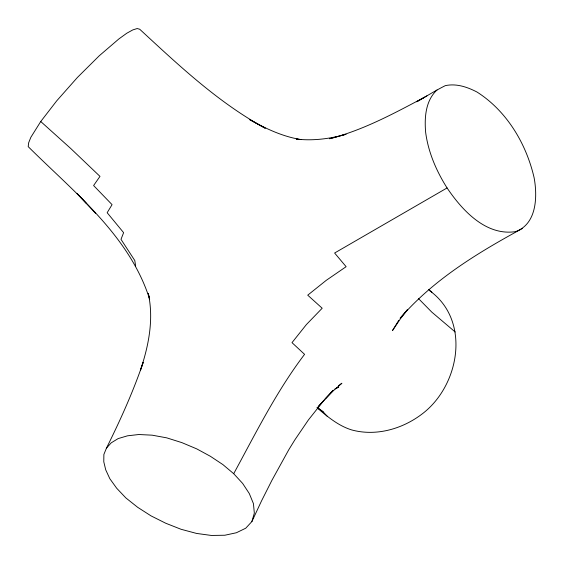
<?xml version="1.0" encoding="UTF-8"?>
<svg xmlns="http://www.w3.org/2000/svg" width="564" height="564" viewBox="0 0 564 564"><rect width="100%" height="100%" fill="white"/><g stroke="black" fill="none" stroke-linecap="round" stroke-linejoin="round"><path stroke-width="0.85" d="M251.897 521.545L254.336 513.092L253.433 503.617L249.309 493.57L242.668 483.454L233.7 473.697L222.865 464.574L210.386 456.297L196.773 448.895L181.911 442.641L166.732 437.854L152.16 435.175L138.8 434.52L127.499 435.817L118.137 438.595L111.207 442.853L106.427 448.176L103.875 454.457L103.783 461.789L105.722 469.826L109.818 478.688L116.692 488.248L125.878 497.941L137.665 507.304L151.004 515.863L165.717 523.23L181.072 529.286L196.561 533.431L211.38 535.455L224.846 535.236L236.415 532.74L245.735 528.207L251.897 521.545L261.576 500.804L271.926 480.302L288.697 449.882L294.852 439.871L308.367 419.997L324.081 400.179L318.575 406.228M106.427 448.176C120.259 420.314 133.111 391.895 143.164 362.426L140.499 370.054C148.713 345.535 153.979 319.005 148.24 293.329L149.206 297.186M233.7 473.697C255.809 433.074 276.494 391.289 304.574 354.34L292.004 342.644L306.372 324.589L322.185 308.233L307.732 295.169L326.26 280.336L346.127 266.687L334.614 253.017L447.076 187.946C462.17 210.302 485.844 236.161 515.574 231.628C536.893 224.028 537.57 196.441 534.108 177.709C526.282 143.728 506.824 111.009 476.996 92.031C467.281 86.99 456.332 83.26 445.306 85.65C435.486 90.515 426.236 96.416 416.683 101.774L426.87 95.901M398.762 320.317L392.459 330.617L400.475 318.723L407.525 309.594L400.123 318.279C433.561 279.469 478.039 252.637 522.553 228.399M301.416 139.632C282.839 136.742 265.595 128.571 249.344 119.427L265.242 128.239C218.162 102.528 178.823 65.389 139.696 29.229L137.172 28.545L132.836 29.899L126.801 33.22L118.835 38.972L99.271 55.765L77.409 77.465L56.717 100.836L40.742 121.521L30.83 137.334L28.658 142.784L28.2 146.633C73.912 192.183 129.565 235.526 149.679 299.378M437.029 89.972C425.496 100.589 424.396 117.538 425.63 132.209C428.217 152.195 436.374 171.012 447.076 187.946M318.089 406.764L333.246 390.217L325.075 399.072L333.507 390.598L341.897 383.238L338.478 385.783M424.565 97.219C394.06 113.406 363.265 130.136 329.595 138.737L346.063 134.295L340.247 135.79M334.938 388.949L338.745 387.045L335.679 388.568M338.682 136.213C324.815 139.336 310.454 140.767 296.283 139.047L299.674 139.534M429.803 290.812C471.222 320.874 459.491 385.804 422.119 413.962C402.407 429 376.153 436.55 351.795 429.958C338.365 425.841 327.635 416.747 317.109 407.85M318.075 408.124L323.348 411.988L317.109 407.391M455.219 331.999L431.749 312.082L418.502 298.596M428.732 289.529L431.911 292.187M40.742 121.521L70.796 148.558L99.983 176.384L93.603 185.542L112.074 204.654L107.16 212.706L123.615 232.657L120.999 239.347L134.789 260.519L135.663 266.194M86.377 203.428L77.134 193.558L95.577 213.34M323.595 412.319L327.092 416.154"/></g></svg>
